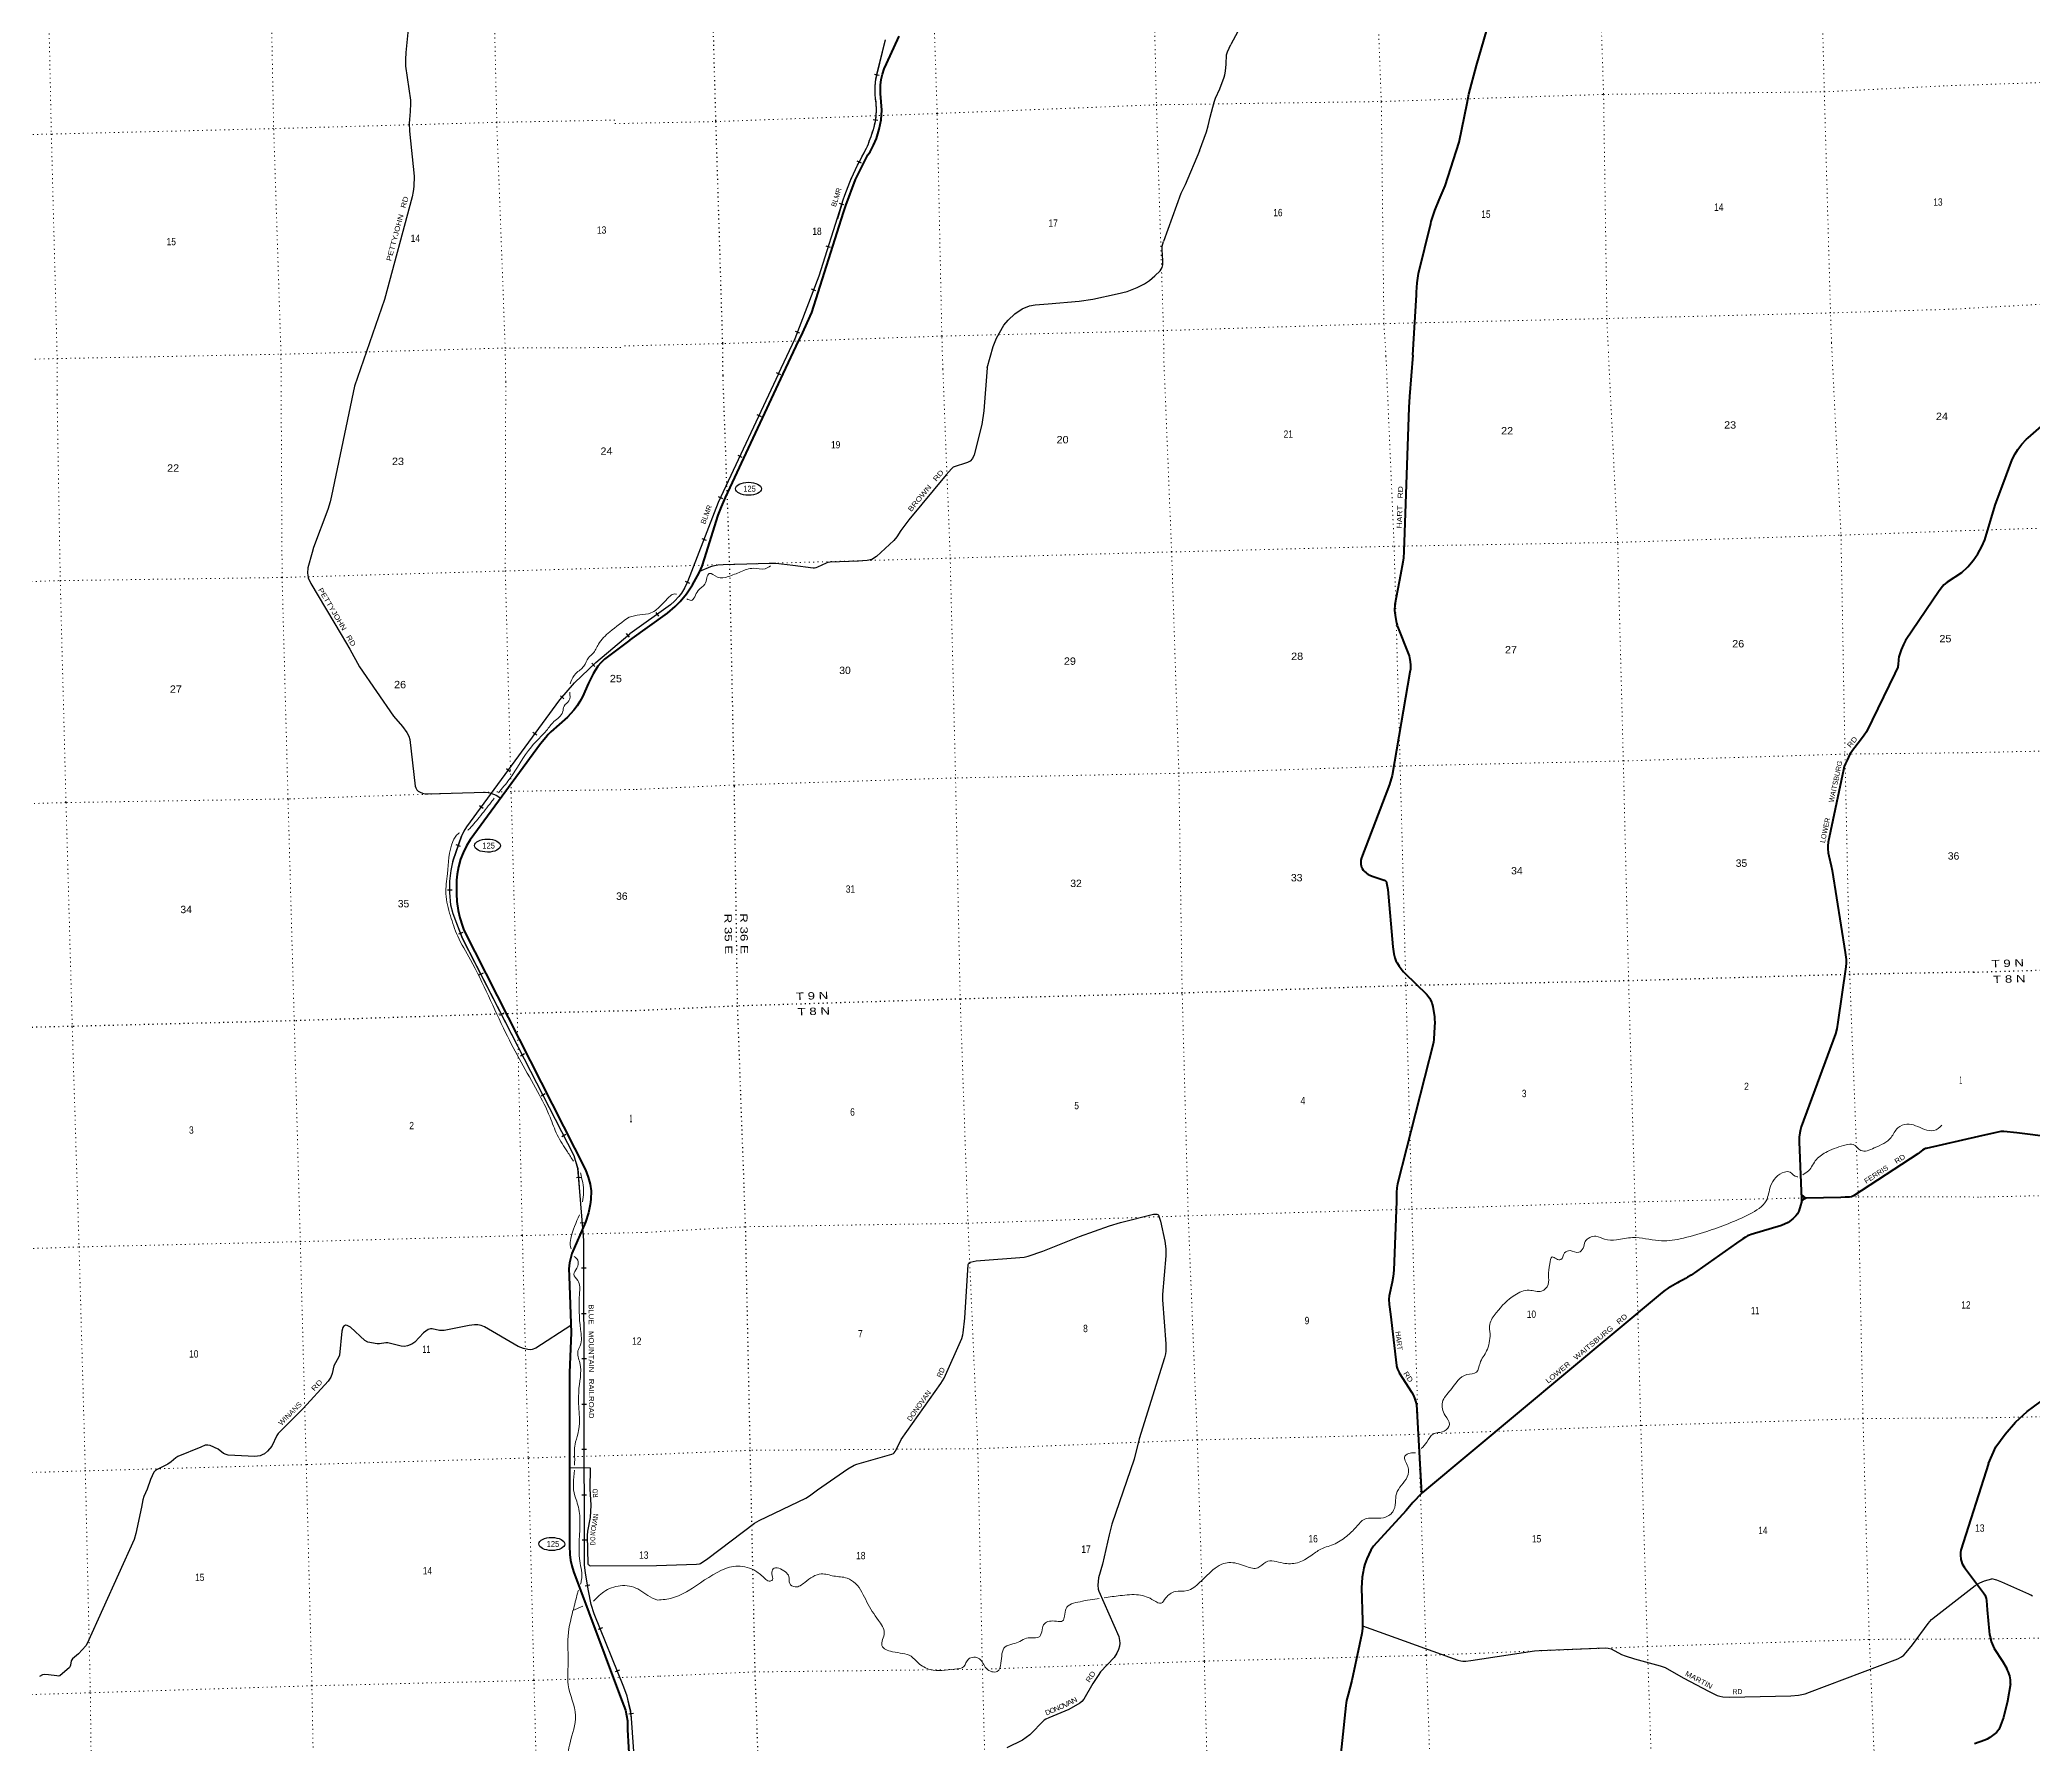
# Model space of a CAD drawing. Header units: feet. Extents: x 505285 to 763886, y -543582 to -353855.
# Drawn here: x 651930 to 699334, y -480648 to -440132 of the extents above; entities that cross this region are included whole.
import ezdxf
from ezdxf.enums import TextEntityAlignment as Align

# ---------------------------------------------------------------- set-up
doc = ezdxf.new("R2010")
doc.units = ezdxf.units.FT
doc.header["$LTSCALE"] = 70
doc.linetypes.add('DOTTED', pattern=[1.5, 0.3, -1.2])
for name, color, linetype, lineweight in [('17', 7, 'Continuous', 25), ('23', 7, 'Continuous', 70), ('26', 7, 'Continuous', 40), ('27', 7, 'Continuous', 13), ('29', 7, 'Continuous', 25), ('30', 7, 'Continuous', 13), ('34', 7, 'Continuous', 25), ('39', 7, 'Continuous', 13), ('6', 7, 'DOTTED', 25), ('7', 7, 'DOTTED', 13)]:
    doc.layers.add(name, color=color, linetype=linetype, lineweight=lineweight)

msp = doc.modelspace()

# ---------------------------------------------------------------- linework, layer by layer
at = {"layer": '17'}
for centre in [(668790.3, -450809.97), (662581.43, -459299.06), (664111.81, -475910.61)]:
    msp.add_ellipse(centre, major_axis=(309.24, -1), ratio=0.500121, dxfattribs=at)
at = {"layer": '23'}
for points in [[(669618.49, -448076.55), (669990.33, -447281.54), (670043.26, -447181.67), (670298.31, -446618.82), (671055.41, -444239.29), (671106.42, -444070.86), (671337.8, -443456.98), (671632.09, -442870.66), (671683.62, -442793.24), (671768.64, -442640.18), (671835.36, -442476.32), (671901.52, -442257.65), (671944.45, -442033.27), (671963.7, -441805.63), (671933.3, -441410.75), (671928.81, -441339.1), (671931.22, -441207.73), (671947.34, -441077.33), (671977.01, -440949.33), (672019.9, -440825.14), (672075.53, -440706.11), (672375.59, -440047.61)], [(665969.38, -454415.22), (666865.34, -453768.28), (667044.35, -453609.95), (667164.91, -453489.32), (667314.57, -453306.3), (667455.91, -453098.31), (667580.62, -452882.01), (667621.63, -452792.36), (667688.71, -452649.06), (667747.95, -452474.55), (668069.09, -451440.66), (668145.94, -451243.06), (668241.14, -451018.76), (669618.49, -448076.55)], [(665969.38, -454415.22), (665364.46, -454867), (665276.46, -454954.7), (665209.97, -455031.59), (665098.07, -455213.16), (664985.22, -455436.93), (664838.76, -455761.95), (664777.6, -455873.98), (664715.25, -455973.82), (664632.1, -456077.81), (664487.36, -456240.81), (664089.6, -456595.69), (664028.01, -456658.17), (663969.05, -456724.64), (663838.77, -456877.86), (662171.34, -459161.42), (662083.8, -459305.71), (662002.46, -459472.96), (661942.46, -459621.84), (661894.22, -459801.03), (661859.32, -459975.41), (661845.93, -460117.52), (661840.17, -460448.99), (661851, -460628.48), (661882.11, -460841.49), (661925.83, -461019.49), (661987.8, -461214.3), (662021.44, -461306.5), (664909.46, -467013.14), (664975.07, -467182), (665020.8, -467348.39), (665045.75, -467506.45), (665041.39, -467712.58), (665020.8, -467835.07), (664981.11, -468031.39), (664910.44, -468256.08), (664591.8, -469001.17), (664553.13, -469130.81), (664532.35, -469226.48), (664519.88, -469363.75), (664521.04, -469543.14), (664568.77, -470889.3), (664530.17, -471834.06), (664529.63, -472052.95), (664532.44, -472325.97), (664528.92, -475956.58), (664542.74, -476158.58), (664559.37, -476291.69), (664584.31, -476428.96), (664630.55, -476568.44), (665749.27, -479555.92), (665861.39, -479864.3), (665891.73, -479987.55), (665911.95, -480120.03), (665915.22, -480330.79), (666004.64, -481979.11)]]:
    msp.add_lwpolyline(points, dxfattribs=at)
at = {"layer": '26'}
for points in [[(684598.81, -447636.34), (684682.96, -446198.91), (684682.88, -446131.16), (684697.82, -445908.89), (684735.91, -445689.4), (685026.09, -444498.9), (685037.95, -444450.22), (685118.75, -444189.87), (685226.33, -443939.39), (685364.11, -443602.42), (685700.57, -442569.4), (685893.16, -441640.52), (685933.65, -441425.38), (686110.73, -440745.14), (686661.56, -438858.52), (686678.18, -438783.33), (686688.44, -438697.23), (686689.64, -438610.53), (686681.78, -438524.18), (686664.93, -438439.13), (686515.42, -437866.56), (686463.47, -437666.7), (686398.03, -437293.16), (686194.66, -431586.53)], [(697652.48, -452807.86), (697804.42, -452666.09), (697932.74, -452518.4), (698044.92, -452358.11), (698139.72, -452186.97), (698207.89, -452029.05), (698452.84, -451202.8), (698720.68, -450476.31), (698861.76, -450116.88), (698928.75, -449978.86), (698996.78, -449874.86), (699091.27, -449746.27), (699187.45, -449639.69), (699196.39, -449633.02), (699237.45, -449597.15), (699554.55, -449320.15), (699702.01, -449191.48), (699862.27, -449033.36), (699916.11, -448966.86), (699935.17, -448939.51), (700903.06, -447551.03), (700992.33, -447406.19), (701125.23, -447139.58)], [(684598.81, -447636.34), (684516.49, -448617.65), (684499.77, -448877.22), (684384.04, -452309.74), (684376.25, -452451.32), (684362.97, -452553.33), (684300.93, -452856.05), (684172.94, -453561.37), (684165.91, -453612.42), (684164.39, -453657.9), (684163.78, -453702.49), (684168.05, -453761.76), (684176.23, -453819.18), (684200.41, -453967.63), (684208.96, -454003.07), (684223.31, -454055.3), (684234.6, -454088.6), (684492.72, -454742.88), (684507.53, -454784.44), (684517.29, -454828.43), (684524.62, -454866.31), (684534.87, -454934.9), (684540.5, -454992.16), (684540.5, -455054.47), (684539.27, -455098.46), (684529.82, -455176.14), (684104.57, -457627.69), (684041.07, -457845.18), (683379.64, -459590.93), (683363.98, -459643.12), (683358.48, -459684.06), (683359.09, -459739.65), (683367.53, -459782.08), (683377.41, -459814.18), (683395.11, -459845.34), (683416.48, -459878.94), (683440.4, -459905.13), (683483.64, -459946.14), (683505.01, -459962.64), (683538.59, -459986.46), (683575.06, -460004.78), (683632, -460026.17), (683918.97, -460118.12), (683929.66, -460123.62), (683939.73, -460130.03), (683954.38, -460143.47), (683960.8, -460150.5), (683966.59, -460160.58), (683971.18, -460171.27), (683974.57, -460183.26), (683999.9, -460339.46), (684120.63, -461705.34), (684145.18, -461873.92), (684169.6, -461969.23), (684197.07, -462039.49), (684222.72, -462087.14), (684274.62, -462167.16), (684345.2, -462265.27), (684374.13, -462299.74), (684408.94, -462335.78), (684924.23, -462834.29), (684963.31, -462879.5), (685002.39, -462934.48), (685021.92, -462967.47), (685049.39, -463037.73), (685061, -463073.77), (685072.18, -463122.07), (685111.57, -463374.43), (685116.56, -463426.28), (685117.77, -463509.36), (685114.43, -463609.47), (685098.33, -463899.17), (685086.63, -463980.38), (684231.5, -467347.49), (684215.99, -467439.42), (684207.59, -467550.95), (684206.02, -467765.99), (684143.33, -469394.94), (684131.73, -469549.55), (684109.15, -469685.02), (684037.49, -470008.04), (684026.72, -470089.6), (684033.7, -470213.08), (684064.68, -470447.53), (684206.46, -471666.28), (684213.56, -471708.54), (684230.65, -471754.97), (684272.21, -471833.69), (684272.26, -471835.7), (684577.42, -472309.53), (684612.85, -472379.34), (684636.4, -472440.91), (684664.14, -472511.3), (684681.78, -472594.69), (684807.99, -474707.9)], [(697652.48, -452807.86), (697309.81, -453035.32), (697262.4, -453069.71), (697233.23, -453094.92), (697197.07, -453135.36), (697121.21, -453237.45), (696319.95, -454419.78), (696270.69, -454513.54), (696216.08, -454643), (696181.35, -454734.9), (696165.18, -454804.82), (696153.69, -454871.12), (696145.12, -455000.16), (696140.93, -455035.01), (696134.55, -455056.3), (696068.91, -455200.69), (695390.5, -456591.42), (695338.98, -456671.81), (695251.99, -456791.26), (695058.08, -457032.45), (695026.29, -457080.48), (694998.64, -457123.05), (694930.24, -457262.2), (694889.14, -457349.1), (694864.33, -457417.38), (694848.67, -457495), (694480.5, -459216.79), (694472.16, -459301.54), (694472.16, -459373.91), (694480.67, -459467.56), (694493.31, -459544.06), (694553, -459780.45), (694574.78, -459887.97), (694884.42, -461838.64), (694906.9, -462004.45), (694909.02, -462044.89), (694905.81, -462095.39), (694900.52, -462181.11), (694711.9, -463500.04), (694683.55, -463660.4), (694653.26, -463772.55), (693837.27, -465990.03), (693820.97, -466047.47), (693801.99, -466129.43), (693789.07, -466236.91), (693786.32, -466342.76), (693848.84, -467711.87)], [(698058.36, -466215.9), (696815.36, -466500.08), (696794.81, -466506.16), (696767.16, -466516.8), (696725.82, -466542.16), (696613.06, -466626.91), (695083.48, -467626.81), (695037.03, -467652.72), (694991.48, -467657.61), (694884.74, -467663.52), (694784.68, -467665.9), (693953.27, -467682.59)], [(705203.71, -469936.13), (703855.8, -469188.05), (703776.17, -469148.13), (703714.19, -469091.64), (703056.32, -468385.27), (702274.45, -467563.92), (702103.34, -467420.14), (701802.91, -467187.65), (701476.05, -466945.85), (701012.05, -466623.59), (700889.22, -466550.75), (700736.67, -466479.12), (700702.55, -466463.09), (700686.67, -466459.09), (700389.25, -466384.13), (699874.13, -466252.08), (699787.06, -466234.46), (698968.56, -466127.04), (698659.72, -466099.61), (698588.57, -466101.3), (698513.11, -466113.79), (698443.02, -466127.82), (698058.36, -466215.9)], [(693825.73, -467857.04), (693781.1, -467995.57), (693768.34, -468028.56), (693751.52, -468057.53), (693714.09, -468101.99), (693635.45, -468176.52), (693526.83, -468267.22), (693367.45, -468332.86), (692648.91, -468547.39), (692607.21, -468561.91), (692562.9, -468580.87), (692509.51, -468611.57), (692447.84, -468651.61), (692297.29, -468755.25), (691219.43, -469513.72), (691136.75, -469567.35), (691089.03, -469598.47), (691032.24, -469628.66), (690937.05, -469674.5), (690894.32, -469697.04), (690670.62, -469828.74), (690603.64, -469871.57), (690529.42, -469927.76), (684829.57, -474685.4), (684807.99, -474707.9)], [(693848.84, -467711.87), (693842.79, -467779.53), (693825.73, -467857.04)], [(693953.27, -467682.59), (693905.89, -467652), (693843.66, -467598.38)], [(693953.27, -467682.59), (693894.44, -467717.43), (693844.42, -467761.27)], [(698293.87, -473996.44), (698470.64, -473601.46), (698689.22, -473295.6), (698938.58, -473014.27), (699215.97, -472760.55), (699518.37, -472537.21), (699598.36, -472486.34), (699623.36, -472470.44), (699648.36, -472455.76), (700557.4, -471877.76), (701963.74, -471107.07), (702184.19, -470996.42), (703151, -470569.5), (703836.04, -470293.11), (704332.27, -470123.07), (704370.67, -470111.33), (704644.77, -470047.36), (705172.49, -469942.34), (705203.71, -469936.13)], [(698293.87, -473996.44), (697638.16, -476053.68), (697629.48, -476109.27), (697629.48, -476168.87), (697638.8, -476278.73), (697648.62, -476328.51), (697669.9, -476379.6), (697723.17, -476471.87), (698179.69, -477075.14), (698207.02, -477117.13), (698221.91, -477157.57), (698238.92, -477208.66), (698245.74, -477256.61), (698264.29, -477473.24), (698306.99, -477982.73), (698320.81, -478067.51), (698340.53, -478146.8), (698361.23, -478227.15), (698426.99, -478394.22)], [(684807.99, -474707.9), (684599.47, -474925.34), (684440.71, -475117.57), (683665.77, -475960.93), (683629.12, -476007.8), (683596.3, -476059.67), (683550.9, -476156.75), (683504.14, -476266.57), (683478.7, -476327.45), (683455.44, -476394.18), (683434.16, -476477.02), (683414.76, -476573.93), (683394.56, -476698.89), (683380.72, -476833.61), (683377.67, -476950.42), (683401.99, -477731.84), (683399.63, -477823.3), (683396.52, -477924.16), (683382.85, -478036.22), (683331.37, -478303.74), (683150.2, -479159.55), (683056.61, -479491.06), (683023.36, -479630.47), (683010.38, -479691.55), (683005.7, -479749.34), (682848.22, -481263.74)], [(698426.99, -478394.22), (698629.91, -478701.74), (698727.25, -478871.7)], [(698822.03, -479240.53), (698748.85, -479652.26), (698648.68, -480034.64), (698559.21, -480294.21)], [(698487.53, -480394.2), (698324, -480512.11), (698262.31, -480550.43), (698203.99, -480575.05), (697960.64, -480660.55)], [(698559.21, -480294.21), (698543.17, -480327.16), (698519.65, -480357.68), (698487.53, -480394.2)]]:
    msp.add_lwpolyline(points, dxfattribs=at)
msp.add_arc((698120.84, -479224.12), 701.38, 358.65983, 30.16367, dxfattribs=at)
at = {"layer": '29'}
msp.add_line((680946.13, -438980.57), (680270.29, -440243.3), dxfattribs=at)
for points in [[(660735.17, -439483.68), (660638.03, -440431.81), (660630.03, -440597.86), (660633.53, -440757.45), (660746.84, -441566.79), (660750.93, -441642.68), (660740.98, -441837.95), (660724.32, -442028.71), (660720.42, -442116.01), (660726.12, -442300.61), (660835.16, -443371), (660827.06, -443617.29), (660815.8, -443735.59), (660785.59, -443869.21), (660127.22, -446304.55), (659419.17, -448370.69)], [(679521.14, -442773.26), (679686.79, -442318.29), (679726.16, -442179.71), (679774.26, -441974.04), (679867.57, -441618.13), (679902.57, -441521.85), (680007.54, -441297.22), (680112.51, -441017.15), (680125.63, -440963.18), (680140.21, -440878.58), (680159.17, -440707.91), (680166.46, -440490.57), (680188.32, -440416.18), (680270.29, -440243.3)], [(679521.14, -442773.26), (679182.87, -443583.39), (679079.81, -443788.91), (678661.9, -444932.49)], [(674473.28, -447934.96), (674613.07, -447429.51), (674694.72, -447225.29), (674869.67, -446916.05), (674968.82, -446799.36), (675132.11, -446647.66), (675301.23, -446530.96), (675476.19, -446460.95), (675610.32, -446431.77), (675919.41, -446408.43), (676660.06, -446350.09), (676986.64, -446297.57), (677564, -446175.05), (677803.1, -446116.7), (678036.38, -446023.34), (678211.33, -445935.82), (678333.8, -445859.97), (678456.27, -445749.11), (678588.94, -445625.12), (678631.23, -445550.73), (678647.26, -445482.17), (678648.72, -445381.52), (678631.23, -445124.8), (678635.6, -445038.73), (678661.9, -444932.49)], [(674473.28, -447934.96), (674393.02, -448956.32), (674340.61, -449280.48), (674157.17, -450005.08), (674118.7, -450092.89), (674066.65, -450152.86), (674004.14, -450187.61), (673664.45, -450298.78), (673618.78, -450334.01), (673491.51, -450479.08), (672602.55, -451547.95), (672415.31, -451804.93), (672320.45, -451954.81), (672251.69, -452039.34), (671839.86, -452421.34), (671726.75, -452491.9), (671617.69, -452517.32), (671408.05, -452536.39), (670731.49, -452555.46), (670680.27, -452562.62), (670636.2, -452579.3), (670431.33, -452674.64), (670392.02, -452691.33), (670361.05, -452696.09), (670328.09, -452696.07), (669847.47, -452637.07), (669439.11, -452591.22), (669294.53, -452585.51), (668754.21, -452603.14), (668192, -452622.21), (668058.59, -452629.36), (667978.79, -452646.05), (667889.04, -452671.19), (667626.35, -452782.27)], [(659419.17, -448370.69), (658872.5, -450974.7), (658834.8, -451124.15), (658778.83, -451303.94), (658442.62, -452211.17), (658409.98, -452323.48), (658310.05, -452693.87), (658297.65, -452817.79), (658302.69, -452867.06), (658317.42, -452929.7), (658377.23, -453063.32), (659098.73, -454278.71), (659309.19, -454626.17), (659537.33, -455049.62), (660344.4, -456221.17), (660558.21, -456467.1), (660665.01, -456607.12), (660709.2, -456691.87), (660736.27, -456778.04), (660860.02, -457882.46), (660875.83, -457926.29), (660888.72, -457952.08), (660903.45, -457974.19), (660929.22, -458001.83), (660947.64, -458014.72), (660975.25, -458027.62), (661035.41, -458053.62), (661099.68, -458065.53), (661171.08, -458070.29), (662536.7, -458028.81), (662600.16, -458036.84), (662640.67, -458046.05), (662720.69, -458073.46), (662787.68, -458102.29), (662896.56, -458168.22)], [(666605.25, -476422.12), (667555.41, -476393.04), (667625.2, -476382.02), (667648.46, -476375.23), (667827.63, -476253.01), (668931.16, -475412.14), (669041.14, -475349.27), (670154.06, -474823.71), (670244.88, -474764.06), (670429.39, -474621.55), (671153.69, -474120.35), (671301.88, -474033.53), (671367.5, -474009.14), (672203.62, -473770.17), (672239.42, -473756.05), (672256.86, -473743.18), (672284.14, -473709.34), (672292.68, -473695.41), (672404.8, -473468.16), (672426.75, -473428.95), (673371.11, -472096.15), (673446, -471966.19), (673864.73, -471025.31), (673888.6, -470937.11), (673897.8, -470890.57), (673942.1, -470539.03), (674020.92, -469260.65), (674037.36, -469231.78), (674066.74, -469209.73), (674137.33, -469188.65), (674209.99, -469176.65), (675348.62, -469084.77), (675445, -469066.04), (675795.55, -468946.61), (676666.18, -468597.91), (677382.77, -468340.47), (677640.58, -468261.51), (678427.28, -468066.93), (678470.68, -468063.04), (678507.41, -468063.04), (678533.12, -468070.39), (678548.97, -468089.36), (678590.27, -468235.02), (678695.14, -468704.75), (678718.6, -468889.98), (678717.48, -469060.29), (678643.3, -469974.19), (678642.63, -470103.08), (678720.97, -471147.22), (678722.27, -471326.7), (678714.92, -471385.5), (678692.36, -471486.2), (678089.64, -473408.57), (677965.16, -473889.37), (677436.71, -475443.02), (677370.36, -475690.74), (677217.07, -476387.76), (677120.83, -476714.67), (677105.37, -476888.29), (677113.48, -476986.64), (677128.55, -477034.5), (677598.88, -478108.87), (677622.2, -478203.16), (677624.04, -478273), (677614.85, -478342.82), (677591.38, -478417.03), (677552.41, -478504.54), (677495.23, -478609.16), (677170.42, -478952.92), (677110.93, -479035.53), (676980.7, -479232.73), (676768.23, -479603.44), (676724.15, -479658.57), (676676.44, -479700.92), (676409.32, -479843.95), (675934.45, -480044.48), (675862.42, -480075.67), (675823.79, -480103.41), (675485.03, -480447.89), (675314.26, -480579.91), (674937.67, -480762.53)], [(664562.64, -470716.37), (663733.48, -471253.26), (663644.15, -471287.34), (663592.59, -471291.02), (663541.04, -471287.34), (663437.93, -471261.55), (663312.18, -471211.19), (662507.91, -470748.67), (662428.92, -470716.19), (662351.58, -470701.46), (662270.57, -470697.77), (662145.06, -470711.5), (661548.8, -470830.42), (661504.61, -470834.11), (661437.46, -470829.64), (661267.76, -470794.75), (661228.42, -470793.57), (661173.18, -470808.31), (661110.58, -470845.16), (661060.45, -470885.14), (660849.85, -471106.16), (660777.31, -471158.37), (660674.2, -471198.91), (660606.61, -471209.29), (660526.9, -471202.59), (660210.21, -471128.89), (660158.37, -471129.58), (660015.03, -471147.32), (659953.57, -471147.6), (659731.47, -471107.7), (659665.2, -471073.62), (659319.73, -470754.1), (659245.39, -470712.51), (659204.88, -470708.83), (659180.23, -470720.64), (659157.01, -470734.62), (659138.6, -470760.42), (659114.56, -470850.47), (659061.27, -471416.31), (659046.85, -471458.41), (658928.71, -471675.63), (658886.21, -471855.23), (658851.36, -471939.55), (658789.42, -472035.88), (658191.56, -472686.23), (657599.31, -473280.81), (657567.43, -473331.05), (657446.02, -473584.49), (657348.9, -473700.87), (657274.75, -473762.56), (657223.69, -473792.99), (657168.45, -473811.42), (657042.77, -473827.31), (656411.7, -473796.68), (656361.97, -473784.24), (656297.55, -473756.14), (656174.11, -473651.28), (655980.85, -473564.54), (655924.73, -473557.67), (655892.47, -473557.17), (655866.69, -473560.85), (655760.82, -473607.05), (655211.21, -473826.16), (655162.66, -473859.66), (655056.54, -473955.12), (654974.71, -474009.94), (654721.43, -474135.68), (654680.93, -474161.47), (654644.77, -474199.11), (654562.01, -474377.48), (654486.3, -474603.93), (654405.56, -474782.26), (654380.8, -474857.89), (654348.58, -475038.47), (654215.09, -475664.86), (654171.47, -475801.2), (653058.79, -478279.4), (653021.95, -478336.33), (652852.63, -478520.42), (652708.94, -478642.17), (652679.19, -478690.5), (652661.06, -478796.93), (652653.7, -478815.35), (652634.22, -478848.05), (652402.96, -479043.36), (652366.46, -479051.18), (652332.71, -479050.74), (652137.04, -479024.39), (652031.35, -479014.33), (651992.18, -479023.18), (651922.65, -479064.7)], [(664530.73, -474094.79), (665025.86, -474100.04), (665012.54, -474595.16), (665036.84, -474986.39), (665024.86, -475277.89), (664960.64, -475602.22), (664953.36, -475705.12), (664971.54, -476379.71), (664978.13, -476398.14), (664990.1, -476409.19), (665009.43, -476420.25), (665036.89, -476426.65), (666605.25, -476422.12)], [(683398.83, -477854.37), (685666.61, -478673.52), (685742.27, -478688.99), (685791.49, -478695.57), (685857.61, -478695.57), (685981.75, -478679.64), (687495.78, -478453), (687599.99, -478446.88), (689175.74, -478384.48), (689242.31, -478390.52), (689313.6, -478408.43), (689561.83, -478535.66), (689646.34, -478570.61), (689871.84, -478642.88), (690483.8, -478805.83), (690600.43, -478849.97), (691027.89, -479090.45), (691647.9, -479421.63), (691840.6, -479516.35), (691903.43, -479533.54), (691973.22, -479548.24), (692136.24, -479557.6), (693587.94, -479521.14), (693776.83, -479505.28), (693932.79, -479471.06), (694032.35, -479435.06), (696136.62, -478640.44), (696228.22, -478596.92), (696279.87, -478552.23), (696333.45, -478493.06), (696484.23, -478307.31), (696855.76, -477802.84), (696941.02, -477710.59), (697046.87, -477617.86), (697977.2, -476897.01), (698085.17, -476835.87), (698203.15, -476787.44), (698283.52, -476766.04), (698376.98, -476742.04)], [(699338.2, -477154.88), (699303.25, -477131.15), (699253.31, -477104.92), (698614.12, -476820.13), (698531.1, -476784.52), (698496.14, -476772.03), (698377.53, -476742.13)]]:
    msp.add_lwpolyline(points, dxfattribs=at)
at = {"layer": '34', "lineweight": 13}
msp.add_line((671841.65, -440977.27), (672050.49, -440132.33), dxfattribs=at)
at = {"layer": '34'}
for p, q in [((671899, -440979.1), (671791.62, -440952.56)), ((671867.76, -442054.43), (671758.69, -442036)), ((671476.69, -443064.93), (671378.16, -443014.68)), ((671061.8, -444056.71), (670956.09, -444024.14)), ((670743.4, -445075.18), (670638, -445041.64)), ((670390.88, -446105.02), (670287.57, -446065.5)), ((670010.23, -447107.4), (669906.92, -447067.88)), ((669557.06, -448098.12), (669456.86, -448051.26)), ((668989.6, -449042.62), (669089.7, -449089.69)), ((668535.65, -450013.99), (668635.74, -450061.07)), ((668071.19, -450995.43), (668171.29, -451042.51)), ((667678.49, -451997.16), (667781.73, -452036.86)), ((667287.63, -453005.72), (667387.67, -453052.91)), ((666583.77, -453751.24), (666648.07, -453841.24)), ((665961.99, -454337.44), (665890.48, -454253.05)), ((665137.41, -455038.9), (665061.17, -454958.76)), ((664398.05, -455806.36), (664314.43, -455733.96)), ((663752.31, -456673.23), (663663.03, -456607.93)), ((663121.4, -457540.18), (663032.12, -457474.87)), ((662478.26, -458415), (662388.98, -458349.7)), ((661942.71, -459316.58), (661838.36, -459279.89)), ((661737.58, -460355.84), (661626.97, -460355.77)), ((661997.37, -461365.74), (661894.22, -461405.67)), ((662476.35, -462332.96), (662377.95, -462383.48)), ((662968.35, -463285.63), (662869.95, -463336.15)), ((663461.91, -464252.77), (663363.5, -464303.28)), ((663953.9, -465205.44), (663855.5, -465255.95)), ((664447.46, -466172.57), (664349.06, -466223.09)), ((664809.67, -467191.34), (664699.45, -467200.64)), ((664894.56, -468274.06), (664784.3, -468282.86)), ((664931.74, -469349.1), (664821.13, -469349.29)), ((664931, -470434.89), (664820.39, -470435.09)), ((664935.46, -471507.1), (664824.85, -471507.29)), ((664934.72, -472592.89), (664824.11, -472593.08)), ((664939.18, -473665.1), (664828.57, -473665.29)), ((664938.45, -474750.89), (664827.84, -474751.08)), ((664942.91, -475823.09), (664832.3, -475823.28)), ((665016.22, -476893.66), (664907.3, -476912.95)), ((665315.43, -477906.93), (665212.95, -477948.56)), ((665721.64, -478913.87), (665619.17, -478955.5)), ((666052.26, -479945.37), (665942.52, -479959.2))]:
    msp.add_line(p, q, dxfattribs=at)
for points in [[(669505.33, -448079.84), (669898.74, -447238.74), (670470.78, -445743.32), (671004.97, -444064.39), (670907.64, -444386.42), (670976.98, -444146.59), (671009.82, -444039.97), (671044.89, -443934.62), (671081.05, -443829.9), (671119.51, -443725.01), (671159.32, -443621.63), (671201.1, -443518.62), (671245.4, -443416.34), (671290.51, -443315.23), (671337.59, -443214.52), (671387.19, -443114.52), (671437.58, -443015.69), (671489.64, -442917.81), (671544.22, -442820.68), (671570.67, -442766.57), (671595.75, -442712.13), (671619.9, -442657.23), (671643.59, -442601.72), (671665.89, -442545.9), (671687.12, -442489.94), (671707.87, -442433.35), (671727.25, -442376.47), (671745.54, -442319.43), (671763.06, -442261.63), (671779.36, -442203.98), (671786, -442179.89), (671792.7, -442152.74), (671798.73, -442125.57), (671804.31, -442098.29), (671809.63, -442070.77), (671814.27, -442043.26), (671818.41, -442015.77), (671822.29, -441988.06), (671825.5, -441960.34), (671828.2, -441932.67), (671830.49, -441904.72), (671832.23, -441876.96), (671833.66, -441849.12), (671834.47, -441821.13), (671834.74, -441793.33), (671834.54, -441765.4), (671833.99, -441737.56), (671832.83, -441709.56), (671831.27, -441681.8), (671829.09, -441653.87), (671826.54, -441626.18), (671824.66, -441608.74), (671820.02, -441580.01), (671816.06, -441551.31), (671812.6, -441522.54), (671809.43, -441493.53), (671806.94, -441464.57), (671804.98, -441435.72), (671803.32, -441406.63), (671802.35, -441377.6), (671801.89, -441348.65), (671801.9, -441319.45), (671802.45, -441290.5), (671803.34, -441261.49), (671804.87, -441232.38), (671806.96, -441203.51), (671809.54, -441174.56), (671812.48, -441145.72), (671816.07, -441116.77), (671820.05, -441088.09), (671824.69, -441059.3), (671829.7, -441030.78), (671835.2, -441002.18), (671840.58, -440977.02), (672049.44, -440132.01)], [(669505.47, -448080.27), (668067.32, -451138.09), (667341.55, -453025.5), (667271.07, -453174.93), (667197.31, -453295.03), (667135.07, -453372.79), (667031.61, -453483.49), (666932.28, -453569.35), (665964.31, -454259.76)], [(666139.71, -481982.72), (666008.2, -480053.37), (665987.58, -479889.62), (665955.69, -479751.47), (665901.91, -479532.52), (665827.23, -479318.88), (665118.84, -477575), (665047.41, -477351.04), (664984.11, -477025.47), (664909.33, -476603.14), (664886.71, -476410.15), (664873.4, -468694.88), (664772.19, -467427.79), (664734.39, -466979.58), (664643.99, -466674.97), (661989.97, -461505.06), (661763.91, -460921.22), (661708.87, -460716.29), (661682.94, -460416.05), (661683.12, -460146.11), (661718.64, -459887.13), (661740.08, -459772.79), (661767.78, -459641.53), (661966.27, -459077.16), (662028.2, -458958), (662090.13, -458853.13), (664299.03, -455833.32), (664653.74, -455423.64), (665160.62, -454941.46), (665964.23, -454260.56)]]:
    msp.add_lwpolyline(points, dxfattribs=at)
at = {"layer": '34', "lineweight": 13}
for points in [[(669508.13, -448076.45), (669899.75, -447239.17), (670471.82, -445743.68), (670960.12, -444208.97)], [(669502.94, -448082.95), (668066.31, -451137.66), (667340.54, -453025.07), (667270.1, -453174.41), (667196.41, -453294.4), (667134.24, -453372.07), (667030.85, -453482.7), (666931.6, -453568.48), (665970.78, -454254.94)], [(666140.8, -481982.6), (666009.3, -480053.26), (665988.66, -479889.43), (665956.76, -479751.22), (665902.97, -479532.21), (665828.26, -479318.49), (665119.88, -477574.63), (665048.48, -477350.77), (664985.19, -477025.27), (664910.42, -476602.98), (664887.81, -476410.08), (664874.5, -468694.84), (664773.29, -467427.7), (664735.48, -466979.38), (664645.02, -466674.56), (661990.97, -461504.61), (661764.96, -460920.88), (661709.96, -460716.1), (661684.04, -460416), (661684.22, -460146.19), (661719.73, -459887.31), (661741.16, -459773), (661768.84, -459641.83), (661967.28, -459077.6), (662029.16, -458958.53), (662091.05, -458853.74), (664299.89, -455834.01), (664654.54, -455424.4), (665161.36, -454942.28), (665964.94, -454261.4)]]:
    msp.add_lwpolyline(points, dxfattribs=at)
for centre, radius, start, end in [((673466.26, -441334.04), 1663.32, 167.61403, 189.50057), ((670236.03, -441788.08), 1599.82, 345.81332, 6.44185), ((668459.51, -441290.77), 3444.36, 333.6198, 345.03558), ((677078.84, -445971.48), 6367.55, 150.34719, 163.95601)]:
    msp.add_arc(centre, radius, start, end, dxfattribs=at)
at = {"layer": '39'}
msp.add_line((664614.16, -477494.62), (664852.08, -477392.91), dxfattribs=at)
for points in [[(667320.81, -453429.64), (667426.55, -453466.35), (667590.21, -453233.95), (667755.72, -453079.93), (667800.42, -452926.26), (667858.48, -452826.6), (668051.82, -452913.32), (668309.25, -452900.26), (668604.56, -452785.94), (668906.63, -452701.64), (669184.8, -452714.32), (669316.07, -452645.41)], [(665949.38, -453862.14), (666208.32, -453807.75), (666471.08, -453764.43), (666606, -453679.37), (666853.86, -453431.26), (667062.54, -453314.6), (667077.26, -453318.53)], [(665949.38, -453862.14), (665491.11, -454214.81), (665221.74, -454506.83), (665091.16, -454729.08), (664985.34, -454828.16), (664872.29, -455029.88), (664686.09, -455203.29), (664560.99, -455405.31), (664545.86, -455449.35)], [(664539.56, -455650.29), (664519.02, -455852.36), (664405.93, -455979.74), (664369.68, -456123.29), (664162.83, -456349.45), (663983.71, -456560.86), (663628.43, -456945.44), (663099.07, -457724.11), (662842.65, -458045.64)], [(662741.97, -458171.79), (662669.66, -458263.22), (662384.25, -458629.97), (662122.97, -458923.8), (662115.58, -458930.72)], [(661913.24, -458995.81), (661882.28, -459016.21), (661758.63, -459198.11), (661626.91, -459968.28), (661590.03, -460446.93), (661698.32, -460968.51), (661872.08, -461449.57), (662174.36, -462011.6), (663012.2, -463745.33), (663769.11, -465145.64), (664069.02, -465755.31), (664240.39, -466179.21), (664486.75, -466586.41), (664626.1, -466804.88)], [(693875.61, -467132.13), (694013.84, -467030.92), (694198.88, -466765.94), (694460.24, -466577.88), (694905.46, -466416.4), (695072.37, -466407.12), (695258.99, -466550.26), (695575.71, -466489.81), (695978.54, -466238.68), (696138.37, -466014.4), (696351.64, -465921.78), (696773.45, -466048.27), (696997.61, -466076.08), (697185.88, -465947.75)], [(664792.74, -467081.33), (664867.11, -467549.91), (664841.11, -467772.15)], [(686441.69, -470914.12), (686428.24, -470685.17), (686582.81, -470408.71), (687025.99, -469989.92), (687365.58, -469874.73), (687660.09, -469897.14), (687819.42, -469737.21), (687822.5, -469526.04), (687854.2, -469247.95), (687912.7, -469081.94), (688012.41, -469126.25), (688121.62, -469146.24), (688210.5, -468987.68), (688338.08, -468932.92), (688544.42, -468973.13), (688648.72, -468870.57), (688697.49, -468718.82), (688954.24, -468591.18), (689161.28, -468661.54), (689441.52, -468676.19), (689826.86, -468622.44), (690450.76, -468694.73), (690957.2, -468652.7), (691589.32, -468475.52), (692608.55, -468063.6), (693007.76, -467744.18), (693110.4, -467400.37), (693440.75, -467064.2), (693575.74, -467067.6), (693741.42, -467176.97), (693756.29, -467175.32)], [(664769.79, -468080.41), (664565.55, -468644.31), (664558.86, -468839.35), (664574.19, -468886.8)], [(664644.15, -469070.44), (664728.46, -469158.55), (664707.65, -469351.93), (664633.12, -469492.41), (664727.66, -469640.72), (664770.71, -469963.09), (664795.92, -470806.22), (664784.6, -471198.25), (664733.62, -471318.06), (664777.52, -471598.22), (664750.43, -472294), (664731.8, -473296.94), (664664.11, -473539.71), (664655.42, -473881.46), (664653.35, -474032.11)], [(684799.83, -473642.18), (684931.73, -473484.94), (685078.27, -473295.1), (685340.46, -473227.67), (685471.61, -473068.28), (685367.92, -472855.17), (685302.11, -472540.78), (685498.42, -472241.4), (685886.62, -471881.98), (686110.81, -471825.34), (686196.31, -471608.54), (686354.61, -471319.95), (686441.69, -470914.12)], [(677254.48, -477187.76), (677632.07, -477139.65), (678074.62, -477120.98), (678438.21, -477254.64), (678606.92, -477321.73), (678720.71, -477194.86), (678942.67, -477043.76), (679226.03, -477020.14), (679525.58, -476829.33), (679892.07, -476488.43), (680094.85, -476377.92), (680265.41, -476352.48), (680644.24, -476449.66), (680908.66, -476476.68), (681098.75, -476340.28), (681512.1, -476364.39), (681850.18, -476355.8), (682172.44, -476188.67), (682410.41, -476033.24), (682751.68, -475903.95), (683052.96, -475701.04), (683275.28, -475479.57), (683438.77, -475325.59), (683898.96, -475286.46), (684121.11, -475143.4), (684184.38, -474923.02), (684207.72, -474717.48), (684463.96, -474312.37), (684476.29, -474066.84), (684410.12, -473822.83), (684535.22, -473748.01), (684661.15, -473740.52)], [(664651.7, -474156.35), (664659.7, -474767.3), (664718.69, -474938.6), (664779.91, -475336.85), (664778.64, -476313.24), (664817.24, -476766.3), (664793.47, -476863.82)], [(666625.99, -477245.74), (666979.43, -477194.31), (667357.95, -477022.07), (668147.9, -476536.2), (668540.21, -476436.07), (668963.89, -476556.5), (669181.54, -476735.22), (669279.62, -476795.64), (669361.43, -476763.89), (669345.89, -476617.42), (669377.45, -476504.21), (669671.09, -476574.89), (669752.15, -476681.89), (669772.23, -476850.39), (669898.96, -476930.36), (670132.02, -476823.28), (670523.97, -476622.62), (670823.17, -476673.09), (671136.46, -476723.29), (671336.79, -476850.08), (671609, -477293.15), (671883.04, -477728.13), (672022.94, -478024.99), (671965.65, -478327.7), (672214.75, -478473.64), (672660.29, -478581.58), (672829.12, -478739.14), (673114.73, -478896.44), (673696.49, -478889.13), (673914.4, -478822.56), (674023.08, -478649.54), (674286.64, -478640.39), (674451.19, -478872.43), (674710.57, -478941.77), (674798.55, -478745.02), (674900.19, -478359.02), (675081.74, -478287.12), (675249.57, -478231.57), (675408.68, -478148.05), (675719.89, -478109.82), (675778.54, -477949.84), (675831.53, -477806.05), (676118.11, -477748.2), (676264.89, -477739.31), (676312.65, -477629.8), (676346.57, -477446.18), (676678.99, -477282.87), (677137.96, -477203.78)], [(664745.16, -477009.89), (664723.47, -477084.06), (664620.33, -477491.98)], [(665103.02, -477270.13), (665393.09, -477019.08), (665793.87, -476900.56), (666206.88, -477006.73), (666395.39, -477136.61), (666626.56, -477246.01)], [(664614.16, -477494.62), (664492.55, -478188.75), (664503.8, -478670.62), (664502.02, -479263.31), (664674.86, -479992.26), (664545.95, -480640.36), (664460.51, -481114.61), (664401.37, -482106.51), (664293.53, -482643.6), (663919.03, -483133.12), (663241.35, -484146.54), (662883.26, -484428.73), (662349.57, -484904.15), (662174.87, -485276.17), (661977.26, -485765.28), (661528.05, -486242.61), (661127.61, -486519.83), (660648.86, -486873.34), (660487.92, -487160.64), (660291.82, -487631.63), (660021.54, -488182.83), (659843.41, -488868.33), (659737.54, -489550.01), (659689.71, -489784.25), (659623.89, -490095.28)]]:
    msp.add_spline(points, degree=3, dxfattribs=at)
at = {"layer": '6'}
for points in [[(667670.52, -430747.46), (667696.11, -431489.86), (667860.67, -436788.01), (668008.92, -442076.54), (668171, -447356.67), (668176.87, -448118.41)], [(668176.87, -448118.41), (668336.64, -452610.2), (668447.03, -457887.93), (668523.99, -463114.04), (668714.27, -468364.07), (668825.61, -473682), (668941.47, -478935.49), (669125.6, -484266.08), (669190.15, -489649.25), (669285.04, -493803.5)], [(697940.07, -462308.41), (700286.59, -462238.14), (705567.31, -462127.18), (710841.82, -462010.38), (716154.23, -461880.45), (721458.93, -461762.79), (726693.54, -461659.15), (729662.57, -461589.32)], [(697940.07, -462308.41), (694993.1, -462363.3), (689731.15, -462516.05), (684432.03, -462629.3), (679110.27, -462807.34), (673827.91, -462948.41), (668523.99, -463114.04), (666223.86, -463222.57)], [(666223.86, -463222.57), (663288.51, -463292.25), (657994.38, -463464.99), (652706.19, -463599.65), (647427.9, -463725.56), (642135.96, -463831.96), (636827.18, -463910.65), (634502.75, -463958.64)]]:
    msp.add_lwpolyline(points, dxfattribs=at)
at = {"layer": '7'}
for points in [[(656421.27, -402725.45), (656517.45, -405363.07), (656641.15, -410592.75), (656765.41, -415846.51), (656837.18, -421091.37), (656926.48, -426311.75), (657180.67, -431618.94), (657384.53, -436923.19), (657494.57, -442255.56), (657667.46, -447610.68), (657670.66, -448425.78)], [(678231.48, -431620.09), (678377.73, -436363.6), (678496.5, -441676.99), (678664.96, -447047.35), (678676.69, -447811.53)], [(663014.85, -448267.51), (663001.73, -447463.6), (662802.38, -442095), (662680.14, -436756.87), (662510.98, -432177.71)], [(673415.99, -447965.88), (673391.29, -447179.6), (673281.01, -441884.07), (673102.77, -436600.33), (672956.26, -432056.53)], [(683958.47, -447655.36), (683909.64, -446881.7), (683847.89, -441598.97), (683645.89, -436327.9), (683525.97, -431868.93)], [(688863.59, -432187.63), (688962.55, -436150.34), (689136.67, -441430.17), (689215.73, -446760.65), (689247.02, -447497.77)], [(651933.87, -433849.96), (652089.88, -437045.32), (652203.84, -442373.59), (652342.2, -447713.39), (652339.39, -448572.21)], [(694560.08, -447338.23), (694535.55, -446627.21), (694388.1, -441368.79), (694229.09, -434926.03)], [(697301.83, -441224.05), (699667, -441145.05), (704851, -440875.05), (708328.92, -440775.33)], [(665614.24, -442124.33), (668008.92, -442076.54), (673281.01, -441884.07), (678496.5, -441676.99), (683847.89, -441598.97), (689136.67, -441430.17), (694388.1, -441368.79), (697301.83, -441224.05)], [(665611.83, -442040.89), (662802.38, -442095), (657490.26, -442243.61), (652203.84, -442373.59), (646889.24, -442502.17), (641577.56, -442584.51), (641272.34, -442589.49)], [(724415.6, -445702.93), (720971, -445762.05), (715633, -445923.05), (710373, -446041.05), (704997, -446193.05), (699849, -446405.05), (697462.68, -446537.91)], [(697462.68, -446537.91), (694535.55, -446627.21), (689215.73, -446760.65), (683909.64, -446881.7), (678664.96, -447047.35), (673391.29, -447179.6), (668171, -447356.67), (665767.1, -447414.76)], [(643284.84, -447905.28), (647089.94, -447842.63), (652342.2, -447713.39), (657667.46, -447610.68), (663001.73, -447463.6), (665768.12, -447449.9)], [(694560.08, -447338.23), (694784.89, -451914.16), (694880.06, -457143.93), (694993.1, -462363.3), (695198.32, -467649.24), (695308.72, -472926.97), (695458.79, -478179.8), (695680.76, -483407.1), (695750.14, -485962)], [(679973.09, -491147.6), (679919.74, -489271.4), (679774.85, -483982.28), (679638.1, -478697.02), (679469.67, -473434.49), (679253.34, -468104.54), (679110.27, -462807.34), (679031.21, -457577.25), (678858.75, -452314.8), (678676.69, -447811.53)], [(683958.47, -447655.36), (684153.28, -452177.51), (684296.7, -457404.33), (684432.03, -462629.3), (684575.53, -467944.59), (684727.74, -473287.85), (684918.54, -478560), (685094.07, -483782.17), (685245.19, -489079.22), (685358.16, -493331.97)], [(690618.46, -493175.22), (690537.33, -488925.89), (690361.49, -483605.2), (690179.11, -478348.97), (690020.94, -473094.29), (689883.34, -467772.86), (689731.15, -462516.05), (689605.75, -457284.85), (689471.04, -452086.01), (689247.02, -447497.77)], [(658746.36, -494106.6), (658542.31, -489945.57), (658499.8, -484530.45), (658403.63, -479283.42), (658269.23, -474035.34), (658126.93, -468719.15), (657982.33, -463465.3), (657835.05, -458187.4), (657694.13, -452921.4), (657670.66, -448425.78)], [(663014.85, -448267.51), (663004.83, -452766.32), (663144.18, -458048.43), (663288.51, -463292.25), (663409.78, -468574.81), (663553.54, -473870.88), (663686.09, -479125.03), (663831.97, -484425.06), (663965.61, -489791.69), (664025.67, -493955.38)], [(673415.99, -447965.88), (673590.63, -452461.63), (673717.95, -457688.77), (673827.91, -462948.41), (674014.1, -468280.96), (674247.34, -473644.77), (674356.98, -478890.34), (674498.91, -484139.31), (674618.06, -489447.03), (674733.76, -493644.92)], [(652339.39, -448572.21), (652415.37, -452995.32), (652552.71, -458277.48), (652701.59, -463613.6), (652863.67, -468844.92), (653011.72, -474150.92), (653131.43, -479449.59), (653196.51, -484735.57), (653343.88, -490089.8), (653453.69, -494257)], [(697631.98, -451810.36), (699979.78, -451734.02), (705219.55, -451525.82), (710519.28, -451374.16), (715826.04, -451258.45), (721136.33, -451124.56), (726451.98, -450966.43), (729324.32, -450901.19)], [(665919.33, -452683.22), (668336.64, -452610.2), (673590.63, -452461.63), (678854.68, -452312.87), (684153.28, -452177.51), (689471.04, -452086.01), (694784.89, -451914.16), (697631.98, -451810.36)], [(634211.98, -453391.86), (636541.49, -453384.77), (641885.66, -453277.07), (647217.33, -453153.61), (652415.37, -452995.32), (657694.13, -452921.4), (663004.83, -452766.32), (665919.33, -452683.22)], [(728651.03, -456327.14), (726570.74, -456349), (721281.98, -456460.18), (715973.37, -456581.97), (713318.23, -456612.76), (710682.54, -456691.21), (705403.87, -456876.41), (700130.58, -457037.36), (697782.09, -457089.58)], [(697782.09, -457089.58), (694879.53, -457121.82), (689605.75, -457284.85), (684296.7, -457404.33), (679031.21, -457577.25), (673717.95, -457688.77), (668446.32, -457857.78), (666071.92, -457964.16)], [(666071.92, -457964.16), (663139.06, -458008.38), (657835.05, -458187.4), (652548.64, -458275.58), (647320.03, -458418.56), (642000.63, -458549.75), (636680.73, -458662.87), (634358.66, -458721.83)], [(698102, -467657.66), (700441.23, -467607.65), (705736.17, -467355.72), (711049.97, -467275.95), (716317.06, -467109.15), (721613.6, -466987.7), (726883.53, -466850.94), (729826.97, -466783.7)], [(666376.26, -468497.41), (668714.27, -468364.07), (674014.1, -468280.96), (679247.3, -468104.65), (684575.53, -467944.59), (689883.34, -467772.86), (695198.32, -467649.24), (698102, -467657.66)], [(636651.62, -469274.65), (637026.84, -469265.58), (642289.19, -469180.02), (647575.68, -469021.53), (652863.67, -468844.92), (658126.93, -468719.15), (663397.73, -468575.11), (666376.26, -468497.41)], [(729993.9, -472058.49), (727051.38, -472115.65), (721748.42, -472223.22), (716458.75, -472374.6), (711184.56, -472575.74), (705868.14, -472633.49), (700590.81, -472866.85), (698260.95, -472908.73)], [(698260.95, -472908.73), (695308.72, -472926.97), (690020.94, -473094.29), (684736.17, -473303.78), (679469.67, -473434.49), (674245.33, -473644.81), (668825.61, -473682), (666528.9, -473779.62)], [(666528.9, -473779.62), (663553.38, -473864.85), (658268.85, -474021.29), (653014.28, -474170.94), (647705.7, -474329.99), (642431.16, -474484.16), (637115.53, -474532.89), (634803.64, -474603.8)], [(698420.08, -478165.62), (700764.81, -478135.4), (706032.02, -477900.31), (711407.08, -477778.66), (716652.1, -477614.48), (721958.69, -477492.75), (727232.71, -477357.89), (729444.68, -477331.48)], [(666681.36, -479056.3), (668937.87, -478953.66), (674356.98, -478890.34), (679638.1, -478697.02), (684918.54, -478560), (690179.11, -478348.97), (695458.79, -478179.8), (698420.08, -478165.62)], [(634941.11, -479888.65), (637252.87, -479815.05), (642522.49, -479701.18), (647848.96, -479607.98), (653131.43, -479449.59), (658403.63, -479283.42), (663686.92, -479155.15), (666681.36, -479056.3)]]:
    msp.add_lwpolyline(points, dxfattribs=at)

# ---------------------------------------------------------------- texts
at = {"layer": '17', "width": 0.8}
for p in [(668816.35, -450878.28), (662607.48, -459367.37), (664137.86, -475978.92)]:
    msp.add_text('125', height=140, dxfattribs=at).set_placement(p, align=Align.CENTER)
at = {"layer": '27'}
for s, rotation, width, p in [('HART   RD', 88.069, 1.25, (684332.74, -451753.82)), ('RD', 51.202, 1.2, (695011.17, -456980.19)), ('LOWER', 77.93, 0.95, (694400.81, -459242.98)), ('FERRIS', 33.173, 1.1, (695385.33, -467345.05)), ('RD', 33.173, 1.15, (696105.84, -466874.86)), ('LOWER   WAITSBURG   RD', 39.852, 1.2, (687818.28, -472100.15)), ('RD', 302.783, 1.15, (684367.73, -471854.66))]:
    msp.add_text(s, height=120, rotation=rotation, dxfattribs=dict(at, width=width)).set_placement(p)
for s, rotation, p in [('WAITSBURG', 77.93, (694610.43, -458277.3)), ('HART', 276.636, (684182.92, -470858.16))]:
    msp.add_text(s, height=120, rotation=rotation, dxfattribs=at).set_placement(p)
at = {"layer": '30'}
for s, rotation, width, p in [('PETTYJOHN   RD', 74.872, 1.2, (660494.25, -444638.8)), ('PETTYJOHN   RD', 300.695, 1.2, (658950.5, -453893.46)), ('RD', 47.408, 1.3, (658564.68, -472176.33)), ('RD', 66.009, 1.05, (673422.75, -471854.84)), ('WINANS', 45.112, 1.1, (657926.74, -472852.49)), ('DONOVAN', 54.68, 1.05, (672896.63, -472654.93)), ('D', 93.554, 0.7, (665203.69, -474641.64)), ('R', 93.554, 0.7, (665210.79, -474752.13)), ('V', 80.8, 0.9, (665183.35, -475452.36)), ('N', 83.647, 0.75, (665217.11, -475252.01)), ('O', 91.544, 0.65, (665145.08, -475783.03)), ('N', 85.953, 0.7, (665146.59, -475666.23)), ('D', 91.544, 0.65, (665148.21, -475893.74)), ('O', 78.8, 0.8, (665163.08, -475552.59)), ('RD', 56.559, 1.2, (676980.79, -479100.82)), ('MARTIN', 331.891, 1.15, (691376.86, -479197.42)), ('V', 27.167, 1.3, (676368.34, -479781.27)), ('A', 27.167, 1.3, (676462.38, -479735.04)), ('N', 28.167, 1.2, (676568.42, -479678.96)), ('RD', 1.439, 0.85, (692322.47, -479482.9)), ('D', 22.894, 1.1, (675937.97, -479967.18)), ('N', 22.894, 1.1, (676148.59, -479879.17))]:
    msp.add_text(s, height=120, rotation=rotation, dxfattribs=dict(at, width=width)).set_placement(p, align=Align.CENTER)
at = {"layer": '30', "width": 1.25}
msp.add_text('BROWN   RD', height=120, rotation=50.25, dxfattribs=at).set_placement((672662.71, -451366.14))
at = {"layer": '30'}
for s, rotation, p in [('A', 75.8, (665200.95, -475358.55)), ('O', 22.894, (676258.5, -479829.67)), ('O', 22.894, (676044.2, -479923.16))]:
    msp.add_text(s, height=120, rotation=rotation, dxfattribs=at).set_placement(p, align=Align.CENTER)
at = {"layer": '34'}
msp.add_text('BLMR', height=120, rotation=72.35, dxfattribs=at).set_placement((670868.39, -444114.08))
for s, rotation, width, p in [('BLMR', 68.967, 1.05, (667758.61, -451662.29)), ('BLUE   MOUNTAIN   RAILROAD', 270.099, 1.15, (664989.93, -470207.9))]:
    msp.add_text(s, height=120, rotation=rotation, dxfattribs=dict(at, width=width)).set_placement(p)
at = {"layer": '6', "width": 1.35}
for s, rotation, p in [('R 35 E', 270.844, (668217.13, -460917.93)), ('R 36 E', 270.844, (668591.66, -460908.23)), ('T 9 N', 1.715, (698368.71, -462195.53)), ('T 8 N', 1.715, (698406.47, -462569.56)), ('T 9 N', 1.789, (669919.45, -462971.15)), ('T 8 N', 1.789, (669959.68, -463339.12))]:
    msp.add_text(s, height=175, rotation=rotation, dxfattribs=at).set_placement(p)
at = {"layer": '7'}
for s, width, p in [('16', 0.85, (681277.28, -444328.41)), ('14', 0.85, (691766.69, -444199.34)), ('13', 0.85, (696981.4, -444077.44)), ('13', 0.85, (665186.16, -444742.61)), ('18', 0.85, (670310.12, -444773.28)), ('17', 0.85, (675928.64, -444579.29)), ('15', 0.85, (686225.96, -444366.3)), ('15', 0.85, (654946.94, -445018.71)), ('14', 0.85, (660753.55, -444939.43)), ('22', 1.1, (686698.43, -449518.51)), ('23', 1.1, (692003.85, -449379.85)), ('24', 1.1, (697043.82, -449174.65)), ('24', 1.1, (665268.94, -450003)), ('19', 0.85, (670754.71, -449850.08)), ('20', 1.1, (676121.1, -449729.61)), ('21', 0.85, (681523.48, -449598.61)), ('22', 1.1, (654959.03, -450405.52)), ('23', 1.1, (660308.14, -450246.29)), ('27', 1.1, (686790.51, -454725.33)), ('26', 1.1, (692195.97, -454584.41)), ('25', 1.1, (697125.87, -454462.32)), ('30', 1.05, (670951.62, -455217.8)), ('29', 1.1, (676295.44, -454997.78)), ('28', 1.1, (681702.2, -454882.8)), ('27', 1.1, (655023.69, -455664.22)), ('26', 1.1, (660357.42, -455555.13)), ('25', 1.1, (665492.52, -455412.13)), ('34', 1.05, (686937.82, -459983.54)), ('35', 1.05, (692280.79, -459802.32)), ('36', 1.05, (697326.86, -459631.65)), ('31', 0.85, (671106.36, -460419.25)), ('32', 1.05, (676448.47, -460283.78)), ('33', 1.05, (681698.41, -460149.59)), ('34', 1.05, (655274.49, -460905.37)), ('35', 1.05, (660446.3, -460766.52)), ('36', 1.05, (665641.58, -460587.58)), ('2', 0.85, (692481.76, -465113.35)), ('1', 0.4, (697602.15, -464964.68)), ('5', 0.85, (676543.09, -465568.87)), ('4', 0.85, (681927.52, -465451.21)), ('3', 0.85, (687191.2, -465282)), ('3', 0.85, (655480.05, -466151.85)), ('2', 0.85, (660720.26, -466045.99)), ('1', 0.4, (665960.86, -465877.17)), ('6', 0.85, (671210.56, -465721.74)), ('12', 0.85, (697647.18, -470311.4)), ('8', 0.85, (676753.33, -470871.4)), ('9', 0.85, (682024.44, -470682.47)), ('10', 0.85, (687308.84, -470531.89)), ('11', 0.65, (692646.93, -470445.5)), ('12', 0.85, (666022.4, -471171.59)), ('7', 0.85, (671397.85, -470997.17)), ('10', 0.85, (655482.55, -471476.57)), ('11', 0.65, (661031.75, -471365.48)), ('13', 0.85, (697977.9, -475619.01)), ('16', 0.85, (682115.43, -475872.8)), ('15', 0.85, (687432.95, -475874.02)), ('14', 0.85, (692816.33, -475674.55)), ('13', 0.85, (666189.18, -476262.89)), ('18', 0.85, (671352.79, -476274.57)), ('17', 0.85, (676711.07, -476121.56)), ('15', 0.85, (655623.91, -476792.55)), ('14', 0.85, (661040.51, -476635.81))]:
    msp.add_text(s, height=175, dxfattribs=dict(at, width=width)).set_placement(p)

doc.saveas('drawing.dxf')
